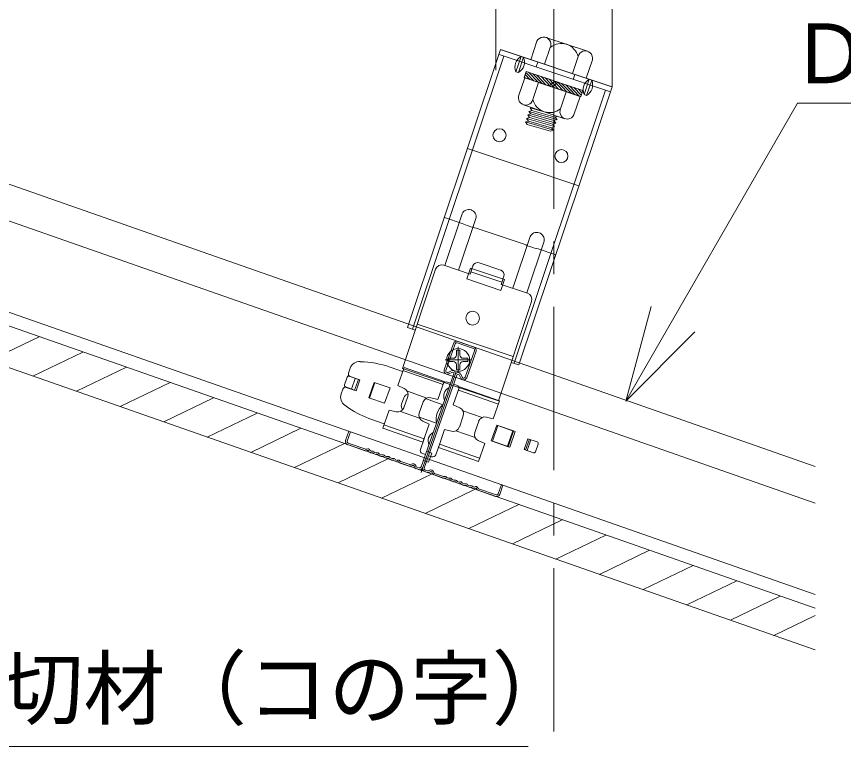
# Model space of a CAD drawing. Units: millimetres, scale not verified. Extents: x -2077 to 2023, y -1433 to 1417.
# Drawn here: x 1143 to 1396.2, y 647 to 870.5 of the extents above; entities that cross this region are included whole.
import ezdxf
from ezdxf.enums import TextEntityAlignment as Align

# ---------------------------------------------------------------- set-up
doc = ezdxf.new("R2010")
doc.units = ezdxf.units.MM
doc.header["$LTSCALE"] = 10
doc.linetypes.add('CHAIN1', pattern=[8, 5, -1, 1, -1])
doc.layers.add('1-0_断面', color=7, linetype='Continuous', lineweight=9)
doc.layers.add('1-2_文字', color=7, linetype='Continuous', lineweight=9)
doc.styles.add('ＭＳ ゴシック', font='')
doc.styles.get('ＭＳ ゴシック').set_extended_font_data('MS Gothic')

msp = doc.modelspace()

# ---------------------------------------------------------------- linework, layer by layer
at = {"layer": '1-0_断面', "color": 4, "linetype": 'CHAIN1'}
msp.add_line((1307.57, 651.62), (1307.57, 1009.92), dxfattribs=at)
at = {"layer": '1-0_断面'}
for p, q in [((1307.57, 945.37), (1307.57, 822.82)), ((1289.76, 854.14), (1289.76, 896.31)), ((1325.39, 848.99), (1325.39, 896.31)), ((1317.86, 859.9), (1305.13, 864.16)), ((1302.37, 862.96), (1300.49, 857.32)), ((1306.46, 861.09), (1304.73, 855.91)), ((1291.25, 860.42), (1262.73, 775.27)), ((1324.88, 847.47), (1290.75, 858.9)), ((1325.39, 848.99), (1291.25, 860.42)), ((1325.29, 849.02), (1291.36, 860.39)), ((1292.26, 858.4), (1264.25, 774.76)), ((1295.94, 853.64), (1297.51, 858.32)), ((1302.63, 856.61), (1302.12, 855.09)), ((1314.95, 858.25), (1313.21, 853.07)), ((1319.34, 857.28), (1317.46, 851.65)), ((1298.44, 851.83), (1299.07, 853.71)), ((1301.43, 850.82), (1298.98, 853.44)), ((1316.41, 847.91), (1299.07, 853.71)), ((1302.69, 850.4), (1299.82, 853.46)), ((1043.52, 853.16), (1387.57, 732.74)), ((1296.74, 846.13), (1298.63, 851.76)), ((1315.78, 846.02), (1298.44, 851.83)), ((1298.91, 851.67), (1298.52, 852.08)), ((1315.59, 846.09), (1298.63, 851.76)), ((1300.17, 851.25), (1298.75, 852.76)), ((1303.96, 849.98), (1301.09, 853.04)), ((1305.22, 849.56), (1302.35, 852.61)), ((1306.48, 849.14), (1303.61, 852.19)), ((1307.75, 848.71), (1304.87, 851.77)), ((1309.01, 848.29), (1306.14, 851.35)), ((1310.27, 847.87), (1307.4, 850.92)), ((1314.01, 852.8), (1313.5, 851.28)), ((1316.8, 846.65), (1318.37, 851.34)), ((1317.56, 846.39), (1319.13, 851.08)), ((1325.39, 848.99), (1296.87, 763.84)), ((1301.13, 845.16), (1302.87, 850.34)), ((1307.81, 850.79), (1306.09, 849.27)), ((1308.75, 850.47), (1307.03, 848.95)), ((1311.53, 847.45), (1308.66, 850.5)), ((1312.8, 847.02), (1309.93, 850.08)), ((1314.06, 846.6), (1311.19, 849.66)), ((1315.32, 846.18), (1312.45, 849.23)), ((1315.93, 846.45), (1313.71, 848.81)), ((1316.15, 847.13), (1314.98, 848.39)), ((1323.36, 847.98), (1295.35, 764.35)), ((1309.62, 842.32), (1311.35, 847.51)), ((1313.71, 840.45), (1315.59, 846.09)), ((1315.78, 846.02), (1316.41, 847.91)), ((1316.38, 847.81), (1316.24, 847.97)), ((1310.95, 839.25), (1298.23, 843.51)), ((1040.02, 843.16), (1387.57, 721.51)), ((1299.91, 841.5), (1300.85, 841.79)), ((1299.91, 841.5), (1300.48, 840.71)), ((1299.91, 841.5), (1308.51, 839.01)), ((1300.27, 842.58), (1300.65, 842.7)), ((1300.27, 842.58), (1305.75, 841)), ((1300.27, 842.58), (1300.85, 841.79)), ((1300.85, 841.79), (1307.92, 839.74)), ((1298.82, 838.25), (1299.76, 838.54)), ((1298.82, 838.25), (1299.4, 837.46)), ((1298.82, 838.25), (1307.42, 835.75)), ((1299.18, 839.33), (1300.12, 839.63)), ((1299.18, 839.33), (1299.76, 838.54)), ((1299.18, 839.33), (1307.78, 836.84)), ((1299.55, 840.42), (1300.48, 840.71)), ((1299.55, 840.42), (1300.12, 839.63)), ((1299.55, 840.42), (1308.15, 837.92)), ((1299.76, 838.54), (1306.83, 836.49)), ((1300.12, 839.63), (1307.19, 837.57)), ((1300.48, 840.71), (1307.55, 838.66)), ((1308.51, 839.01), (1307.55, 838.66)), ((1308.15, 837.92), (1307.55, 838.66)), ((1308.67, 840.02), (1307.92, 839.74)), ((1308.51, 839.01), (1307.92, 839.74)), ((1299.4, 837.46), (1306.47, 835.41)), ((1307.42, 835.75), (1306.47, 835.41)), ((1307.78, 836.84), (1306.83, 836.49)), ((1307.42, 835.75), (1306.83, 836.49)), ((1308.15, 837.92), (1307.19, 837.57)), ((1307.78, 836.84), (1307.19, 837.57)), ((1315.23, 818.64), (1281.09, 830.08)), ((1029.83, 814.51), (1387.57, 689.3)), ((1279.48, 807.17), (1274.03, 809)), ((1279.42, 810.13), (1274.12, 794.3)), ((1283.68, 808.7), (1278.38, 792.88)), ((1283.75, 805.74), (1298.45, 800.82)), ((1021.56, 804.69), (1387.57, 676.59)), ((1387.57, 693.54), (1070.59, 804.49)), ((1300.28, 803.14), (1294.98, 787.32)), ((1304.54, 801.71), (1299.24, 785.89)), ((1302.71, 799.39), (1308.16, 797.56)), ((1271.35, 793.12), (1261.16, 762.72)), ((1273.88, 794.38), (1281.94, 791.68)), ((1282.77, 794.16), (1281.94, 791.68)), ((1291.31, 792.88), (1284.67, 795.11)), ((1291.65, 789.18), (1282.17, 792.36)), ((1292.25, 790.99), (1291.42, 788.51)), ((1299.48, 785.81), (1291.42, 788.51)), ((1300.74, 783.28), (1290.56, 752.87)), ((1265.1, 774.48), (1262.73, 775.27)), ((1295.1, 766.43), (1265.7, 776.28)), ((1134.67, 765.1), (1149.96, 772.47)), ((1276.82, 770.45), (1273.98, 762.33)), ((1274.45, 762.17), (1277.29, 770.28)), ((1277.93, 770.59), (1282.93, 768.84)), ((1278.09, 771.06), (1283.09, 769.31)), ((1148.02, 760.43), (1163.31, 767.79)), ((1277.74, 766.88), (1277.74, 768.33)), ((1278.24, 761.38), (1278.24, 769.38)), ((1278.74, 766.88), (1278.74, 768.33)), ((1280.39, 760.08), (1283.24, 768.2)), ((1283.71, 768.04), (1280.87, 759.92)), ((1274.24, 765.38), (1282.24, 765.38)), ((1275.28, 765.88), (1276.74, 765.88)), ((1275.28, 764.88), (1276.74, 764.88)), ((1279.74, 765.88), (1281.2, 765.88)), ((1279.74, 764.88), (1281.2, 764.88)), ((1161.37, 755.76), (1176.66, 763.12)), ((1245.19, 762.87), (1244.66, 761.36)), ((1257.38, 763.16), (1261.24, 761.81)), ((1259.75, 757.56), (1261.68, 763.07)), ((1290.56, 752.87), (1261.16, 762.72)), ((1273.95, 758.77), (1261.68, 763.07)), ((1277.74, 762.42), (1277.74, 763.88)), ((1278.74, 762.42), (1278.74, 763.88)), ((1296.87, 763.84), (1294.5, 764.63)), ((1244.21, 760.09), (1243.39, 757.73)), ((1244.85, 760.39), (1247.68, 759.4)), ((1245.15, 760.34), (1248.17, 759.28)), ((1246.74, 759.73), (1245.58, 756.43)), ((1273.61, 757.8), (1261.34, 762.09)), ((1276.87, 761.07), (1266.91, 732.6)), ((1277.35, 760.91), (1267.38, 732.43)), ((1277.82, 760.74), (1267.85, 732.27)), ((1275.16, 761.56), (1276.11, 762.02)), ((1275.35, 761.1), (1276.32, 761.57)), ((1279.02, 759.82), (1278.56, 760.78)), ((1279.46, 760.05), (1279.01, 761)), ((1174.72, 751.09), (1190.01, 758.45)), ((1247.68, 759.4), (1246.53, 756.1)), ((1248.17, 759.28), (1246.98, 755.89)), ((1252.55, 758.49), (1250.9, 753.77)), ((1252.65, 758.46), (1251, 753.74)), ((1252.76, 758.42), (1251.11, 753.7)), ((1257.37, 756.81), (1252.55, 758.49)), ((1259.75, 757.56), (1261.74, 756.66)), ((1272.02, 753.27), (1273.95, 758.77)), ((1274.95, 758.6), (1275.89, 758.27)), ((1277.78, 757.61), (1276.84, 757.94)), ((1242.41, 754.94), (1242.94, 756.45)), ((1243.69, 757.09), (1246.53, 756.1)), ((1243.96, 756.94), (1246.98, 755.89)), ((1268.6, 753.7), (1262.69, 755.76)), ((1276.74, 751.62), (1278.67, 757.12)), ((1278.33, 756.15), (1290.6, 751.85)), ((1278.67, 757.12), (1290.94, 752.82)), ((1188.06, 746.42), (1203.35, 753.78)), ((1261.59, 753.74), (1260.93, 751.85)), ((1262.81, 754.18), (1261.61, 750.75)), ((1267.53, 752.53), (1266.33, 749.1)), ((1268.28, 753.52), (1273.58, 751.66)), ((1272.02, 753.27), (1269.91, 753.81)), ((1289.01, 747.32), (1290.94, 752.82)), ((1243.56, 751.47), (1244.77, 750.64)), ((1257.11, 750.01), (1255.18, 744.51)), ((1257.11, 750.01), (1259.22, 749.47)), ((1266.44, 747.51), (1260.53, 749.58)), ((1276.74, 751.62), (1278.73, 750.72)), ((1279.68, 749.82), (1285.59, 747.75)), ((1201.41, 741.74), (1216.7, 749.11)), ((1251.77, 747.11), (1255.62, 745.76)), ((1266.3, 747.85), (1271.6, 746)), ((1279.8, 748.23), (1278.6, 744.8)), ((1289.01, 747.32), (1286.9, 747.86)), ((1267.79, 741.19), (1255.52, 745.48)), ((1269.38, 745.72), (1267.39, 746.61)), ((1269.38, 745.72), (1267.45, 740.21)), ((1284.52, 746.58), (1283.31, 743.15)), ((1214.76, 737.07), (1230.05, 744.43)), ((1243.78, 740.69), (1244.77, 743.52)), ((1245.24, 743.36), (1244.25, 740.53)), ((1244.77, 743.52), (1245.24, 743.36)), ((1267.45, 740.21), (1255.18, 744.51)), ((1274.1, 744.06), (1272.17, 738.56)), ((1274.1, 744.06), (1276.21, 743.53)), ((1277.52, 743.64), (1283.43, 741.57)), ((1295.01, 743.63), (1293.36, 738.91)), ((1228.11, 732.4), (1243.4, 739.76)), ((1244.56, 739.89), (1249.97, 738)), ((1267.89, 741.47), (1266.67, 737.98)), ((1272.61, 739.82), (1271.39, 736.32)), ((1272.51, 739.53), (1284.78, 735.24)), ((1299.59, 741.23), (1298.44, 737.93)), ((1300.07, 741.07), (1298.91, 737.76)), ((1300.54, 740.9), (1299.38, 737.6)), ((1302.43, 740.24), (1299.59, 741.23)), ((1302.73, 739.6), (1301.91, 737.25)), ((1244.4, 739.42), (1249.8, 737.52)), ((1250.29, 738.09), (1250.12, 738)), ((1250.51, 737.64), (1250.34, 737.55)), ((1250.78, 737.54), (1250.86, 737.37)), ((1251.31, 737.59), (1251.23, 737.76)), ((1251.41, 736.96), (1251.26, 737.01)), ((1251.58, 737.43), (1251.43, 737.49)), ((1252.65, 737.06), (1253.18, 736.87)), ((1268.59, 737.41), (1270.2, 736.85)), ((1272.17, 738.56), (1284.44, 734.27)), ((1301.27, 736.94), (1298.44, 737.93)), ((1241.46, 727.73), (1256.75, 735.09)), ((1252.48, 736.59), (1253.02, 736.4)), ((1254.62, 735.84), (1254.08, 736.02)), ((1254.25, 736.5), (1254.79, 736.31)), ((1256.23, 735.28), (1255.69, 735.46)), ((1255.85, 735.94), (1256.39, 735.75)), ((1257.29, 734.9), (1257.83, 734.71)), ((1257.46, 735.37), (1258, 735.19)), ((1259.06, 734.81), (1259.6, 734.62)), ((1267.28, 736.7), (1268.23, 736.37)), ((1270.12, 735.71), (1269.17, 736.04)), ((1259.44, 734.15), (1258.9, 734.34)), ((1260.5, 733.78), (1263.21, 732.83)), ((1263.39, 733.3), (1260.67, 734.25)), ((1263.73, 733.33), (1263.93, 733.46)), ((1264.19, 733.03), (1263.98, 732.9)), ((1264.77, 732.82), (1264.85, 732.6)), ((1265.32, 732.77), (1265.24, 733)), ((1265.4, 732.07), (1266.1, 731.82)), ((1266.27, 732.29), (1265.56, 732.54)), ((1267.33, 732.43), (1266.88, 730.93)), ((1254.81, 723.06), (1270.1, 730.42)), ((1266.1, 731.82), (1267.99, 731.16)), ((1268.7, 730.91), (1267.99, 731.16)), ((1268.16, 731.63), (1268.86, 731.38)), ((1269.2, 731.42), (1269.41, 731.54)), ((1269.66, 731.11), (1269.46, 730.99)), ((1270.24, 730.91), (1270.33, 730.68)), ((1270.8, 730.86), (1270.71, 731.08)), ((1273.59, 729.2), (1270.88, 730.14)), ((1271.04, 730.62), (1273.76, 729.67)), ((1274.66, 728.82), (1275.2, 728.64)), ((1275.36, 729.11), (1274.83, 729.3)), ((1276.27, 728.26), (1276.8, 728.07)), ((1276.97, 728.55), (1276.43, 728.73)), ((1277.87, 727.7), (1278.41, 727.51)), ((1278.57, 727.98), (1278.04, 728.17)), ((1279.47, 727.14), (1280.01, 726.95)), ((1280.18, 727.42), (1279.64, 727.61)), ((1281.78, 726.86), (1281.24, 727.05)), ((1291.49, 727.17), (1290.5, 724.34)), ((1290.97, 724.17), (1291.97, 727)), ((1291.97, 727), (1291.49, 727.17)), ((1268.15, 718.38), (1283.44, 725.75)), ((1281.08, 726.58), (1281.62, 726.39)), ((1282.68, 726.02), (1282.84, 725.96)), ((1282.85, 726.49), (1283, 726.43)), ((1283.15, 726.44), (1283.33, 726.53)), ((1283.54, 726.08), (1283.37, 725.99)), ((1283.81, 725.98), (1283.9, 725.81)), ((1284.26, 726.2), (1284.35, 726.03)), ((1289.7, 723.56), (1284.3, 725.45)), ((1289.87, 724.03), (1284.46, 725.92)), ((1281.5, 713.71), (1296.79, 721.07)), ((1294.85, 709.04), (1310.14, 716.4)), ((1308.2, 704.37), (1323.49, 711.73)), ((1321.55, 699.7), (1336.84, 707.06)), ((1334.89, 695.02), (1350.18, 702.39)), ((1348.24, 690.35), (1363.53, 697.71)), ((1361.59, 685.68), (1376.88, 693.04)), ((1374.94, 681.01), (1387.57, 687.09)), ((1374.94, 681.01), (1387.57, 687.09))]:
    msp.add_line(p, q, dxfattribs=at)
for points in [[(1296.7, 853.38), (1295.94, 853.64), (1297.51, 858.32), (1298.27, 858.07)], [(1296.7, 853.38), (1298.27, 858.07), (1296.7, 853.38)], [(1250.9, 753.77), (1255.72, 752.09), (1257.37, 756.81)], [(1293.55, 738.79), (1294.02, 738.63), (1295.71, 743.44), (1295.23, 743.61)], [(1284.44, 734.27), (1286.37, 739.77), (1284.38, 740.67)], [(1267.6, 734.58), (1269.2, 734.02), (1270.2, 736.85)]]:
    msp.add_lwpolyline(points, dxfattribs=at)
for points in [[(1318.37, 851.34), (1316.8, 846.65), (1317.56, 846.39), (1319.13, 851.08)], [(1291.34, 786.68), (1280.9, 790.17), (1282.02, 793.49), (1292.45, 790)], [(1293.55, 738.79), (1288.36, 740.61), (1290.04, 745.42), (1295.23, 743.61)], [(1293.57, 738.84), (1288.75, 740.53), (1290.4, 745.24), (1295.22, 743.56)]]:
    msp.add_lwpolyline(points, close=True, dxfattribs=at)
for centre, radius in [((1290.9, 834.17), 2), ((1309.86, 827.82), 2), ((1282.68, 778.16), 2.1), ((1278.24, 765.38), 3.5)]:
    msp.add_circle(centre, radius, dxfattribs=at)
for centre, radius, start, end in [((1304.42, 862.02), 2.25, 335.4756, 155.4759), ((1309.82, 857.03), 5.27, 13.392, 129.6104), ((1317.14, 857.77), 2.25, 347.5264, 167.5268), ((1299.39, 855.09), 3.75, 120.1559, 202.8065), ((1294.82, 856.62), 3.75, 300.1559, 22.8065), ((1320.25, 848.1), 3.75, 120.1559, 202.8065), ((1315.68, 849.63), 3.75, 300.1559, 22.8065), ((1298.94, 845.65), 2.25, 167.5264, 347.5268), ((1306.26, 846.38), 5.27, 193.392, 309.6104), ((1311.66, 841.39), 2.25, 155.4756, 335.4759), ((1281.47, 809.16), 2.27, 348.2141, 154.7483), ((1286.97, 822.44), 17, 243.8773, 259.0851), ((1302.33, 802.17), 2.27, 348.2141, 154.7483), ((1305.93, 816.09), 17, 243.8773, 259.0851), ((1284.19, 793.69), 1.5, 71.4812, 161.4812), ((1273.24, 792.49), 2, 71.4812, 161.4812), ((1290.83, 791.46), 1.5, 341.4812, 71.4812), ((1298.85, 783.91), 2, 341.4812, 71.4812), ((1277.76, 770.12), 1, 70.71, 160.7099), ((1277.76, 770.12), 0.5, 70.71, 160.7099), ((1278.24, 765.38), 3, 80.4059, 99.5941), ((1282.76, 768.37), 0.5, 340.7099, 70.71), ((1282.76, 768.37), 1, 340.7099, 70.71), ((1248.02, 761.88), 3, 85.71, 160.7099), ((1247.47, 734.84), 30, 70.71, 88.5263), ((1278.24, 765.38), 3, 170.4059, 189.5941), ((1276.74, 766.88), 1, 270, 0), ((1276.74, 763.88), 1, 0, 90), ((1279.74, 766.88), 1, 180, 270), ((1279.74, 763.88), 1, 90, 180), ((1278.24, 765.38), 3, 350.4059, 9.5941), ((1274.92, 762), 1, 160.7099, 295.7099), ((1278.24, 765.38), 3, 260.4059, 279.5941), ((1244.69, 759.92), 0.5, 70.71, 160.7099), ((1245.41, 761.1), 0.8, 160.7099, 250.7099), ((1274.92, 762), 0.5, 160.7099, 298.5579), ((1276.5, 761.21), 0.9, 340.7099, 115.71), ((1276.5, 761.21), 0.4, 340.7099, 115.71), ((1278.19, 760.61), 0.9, 25.7099, 160.7099), ((1278.19, 760.61), 0.4, 25.7099, 160.7099), ((1279.92, 760.25), 1, 205.7099, 340.7099), ((1279.92, 760.25), 0.5, 202.862, 340.7099), ((1243.86, 757.56), 0.5, 160.7099, 250.7099), ((1274.62, 757.66), 1, 70.71, 160.7099), ((1277.45, 756.67), 1, 340.7099, 70.71), ((1245.25, 753.95), 3, 160.7099, 235.7099), ((1243.7, 756.19), 0.8, 70.71, 160.7099), ((1263.48, 753.08), 2, 106.4867, 160.7099), ((1260.92, 754.84), 2, 340.7099, 65.71), ((1276.72, 754.27), 2.9, 117.1071, 204.3128), ((1269.41, 751.87), 2, 75.71, 160.7099), ((1261.68, 775.43), 30, 235.7099, 250.7099), ((1259.72, 751.41), 2, 255.7099, 340.7099), ((1262.82, 751.19), 2, 160.7099, 214.9332), ((1277.52, 747.1), 6.03, 130.8471, 190.5728), ((1277.91, 748.89), 2, 340.7099, 65.71), ((1268.21, 748.44), 2, 160.7099, 245.7099), ((1286.4, 745.92), 2, 75.71, 160.7099), ((1276.71, 745.46), 2, 255.7099, 340.7099), ((1271.93, 740.59), 2.9, 117.1071, 204.3128), ((1285.2, 742.49), 2, 160.7099, 245.7099), ((1244.73, 740.36), 1, 160.7099, 250.7099), ((1244.73, 740.36), 0.5, 160.7099, 250.7099), ((1302.26, 739.77), 0.5, 340.7099, 70.71), ((1250.03, 738.18), 0.7, 250.7099, 295.7099), ((1250.03, 738.18), 0.2, 250.7099, 295.7099), ((1250.6, 737.46), 0.7, 25.7099, 115.71), ((1250.6, 737.46), 0.2, 25.7099, 115.71), ((1251.49, 737.67), 0.7, 205.7099, 250.7099), ((1251.49, 737.67), 0.2, 205.7099, 250.7099), ((1251.64, 737.62), 0.7, 250.7099, 289.6524), ((1251.64, 737.62), 0.2, 250.7099, 289.6524), ((1251.95, 736.77), 0.7, 31.7675, 109.6524), ((1251.95, 736.77), 0.2, 33.8401, 109.6524), ((1252.71, 737.25), 0.2, 211.7675, 250.7099), ((1267.61, 737.65), 1, 160.7099, 250.7099), ((1301.44, 737.41), 0.5, 250.7099, 340.7099), ((1252.71, 737.25), 0.7, 211.7675, 250.7099), ((1253.25, 737.06), 0.7, 250.7099, 289.6524), ((1253.25, 737.06), 0.2, 250.7099, 289.6524), ((1253.55, 736.21), 0.7, 31.7675, 109.6524), ((1253.55, 736.21), 0.2, 31.7675, 107.5798), ((1254.32, 736.69), 0.7, 211.7675, 250.7099), ((1254.32, 736.69), 0.2, 211.7675, 250.7099), ((1254.85, 736.5), 0.7, 250.7099, 289.6524), ((1254.85, 736.5), 0.2, 250.7099, 289.6524), ((1255.16, 735.65), 0.7, 31.7675, 109.6524), ((1255.16, 735.65), 0.2, 31.7675, 107.5798), ((1255.92, 736.12), 0.7, 211.7675, 250.7099), ((1255.92, 736.12), 0.2, 211.7675, 250.7099), ((1256.46, 735.94), 0.7, 250.7099, 289.6524), ((1256.46, 735.94), 0.2, 250.7099, 289.6524), ((1256.76, 735.09), 0.7, 31.7675, 109.6524), ((1256.76, 735.09), 0.2, 31.7675, 107.5798), ((1257.53, 735.56), 0.7, 211.7675, 250.7099), ((1257.53, 735.56), 0.2, 211.7675, 250.7099), ((1258.06, 735.37), 0.7, 250.7099, 289.6524), ((1258.06, 735.37), 0.2, 250.7099, 289.6524), ((1258.36, 734.53), 0.7, 31.7675, 109.6524), ((1258.36, 734.53), 0.2, 31.7675, 107.5798), ((1259.13, 735), 0.7, 211.7675, 250.7099), ((1259.13, 735), 0.2, 211.7675, 250.7099), ((1259.67, 734.81), 0.2, 250.7099, 289.6524), ((1259.97, 733.97), 0.7, 31.7675, 109.6524), ((1270.45, 736.66), 1, 250.7099, 340.7099), ((1259.67, 734.81), 0.7, 250.7099, 289.6524), ((1259.97, 733.97), 0.2, 31.7675, 107.5798), ((1260.73, 734.44), 0.7, 211.7675, 250.7099), ((1260.73, 734.44), 0.2, 211.7675, 250.7099), ((1263.52, 733.68), 0.9, 250.7099, 300.7099), ((1263.52, 733.68), 0.4, 250.7099, 300.7099), ((1264.39, 732.68), 0.9, 20.7099, 120.71), ((1264.39, 732.68), 0.4, 20.7099, 120.71), ((1265.7, 732.91), 0.9, 200.7099, 250.7099), ((1265.7, 732.91), 0.4, 200.7099, 250.7099), ((1266.43, 732.76), 1, 250.7099, 340.7099), ((1266.43, 732.76), 0.5, 250.7099, 340.7099), ((1268.32, 732.1), 1, 160.7099, 250.7099), ((1268.32, 732.1), 0.5, 160.7099, 250.7099), ((1269, 731.76), 0.9, 250.7099, 300.7099), ((1269, 731.76), 0.4, 250.7099, 300.7099), ((1269.87, 730.77), 0.9, 20.7099, 120.71), ((1269.87, 730.77), 0.4, 20.7099, 120.71), ((1271.17, 731), 0.9, 200.7099, 250.7099), ((1271.17, 731), 0.4, 200.7099, 250.7099), ((1273.82, 729.86), 0.2, 250.7099, 289.6524), ((1274.13, 729.01), 0.7, 31.7675, 109.6524), ((1274.89, 729.48), 0.2, 211.7675, 250.7099), ((1273.82, 729.86), 0.7, 250.7099, 289.6524), ((1274.13, 729.01), 0.2, 33.8401, 109.6524), ((1274.89, 729.48), 0.7, 211.7675, 250.7099), ((1275.43, 729.3), 0.7, 250.7099, 289.6524), ((1275.43, 729.3), 0.2, 250.7099, 289.6524), ((1275.73, 728.45), 0.7, 31.7675, 109.6524), ((1275.73, 728.45), 0.2, 33.8401, 109.6524), ((1276.5, 728.92), 0.7, 211.7675, 250.7099), ((1276.5, 728.92), 0.2, 211.7675, 250.7099), ((1277.03, 728.73), 0.7, 250.7099, 289.6524), ((1277.03, 728.73), 0.2, 250.7099, 289.6524), ((1277.34, 727.89), 0.7, 31.7675, 109.6524), ((1277.34, 727.89), 0.2, 33.8401, 109.6524), ((1278.1, 728.36), 0.7, 211.7675, 250.7099), ((1278.1, 728.36), 0.2, 211.7675, 250.7099), ((1278.64, 728.17), 0.7, 250.7099, 289.6524), ((1278.64, 728.17), 0.2, 250.7099, 289.6524), ((1278.94, 727.33), 0.7, 31.7675, 109.6524), ((1278.94, 727.33), 0.2, 33.8401, 109.6524), ((1279.71, 727.8), 0.7, 211.7675, 250.7099), ((1279.71, 727.8), 0.2, 211.7675, 250.7099), ((1280.24, 727.61), 0.7, 250.7099, 289.6524), ((1280.24, 727.61), 0.2, 250.7099, 289.6524), ((1280.55, 726.76), 0.7, 31.7675, 109.6524), ((1280.55, 726.76), 0.2, 33.8401, 109.6524), ((1281.31, 727.24), 0.7, 211.7675, 250.7099), ((1281.31, 727.24), 0.2, 211.7675, 250.7099), ((1281.85, 727.05), 0.2, 250.7099, 289.6524), ((1282.15, 726.2), 0.7, 31.7675, 109.6524), ((1281.85, 727.05), 0.7, 250.7099, 289.6524), ((1282.15, 726.2), 0.2, 31.7675, 107.5798), ((1282.92, 726.68), 0.7, 211.7675, 250.7099), ((1282.92, 726.68), 0.2, 211.7675, 250.7099), ((1283.07, 726.62), 0.7, 250.7099, 295.7099), ((1283.07, 726.62), 0.2, 250.7099, 295.7099), ((1283.63, 725.9), 0.7, 25.7099, 115.71), ((1283.63, 725.9), 0.2, 25.7099, 115.71), ((1284.53, 726.11), 0.7, 205.7099, 250.7099), ((1284.53, 726.11), 0.2, 205.7099, 250.7099), ((1290.03, 724.5), 0.5, 250.7099, 340.7099), ((1290.03, 724.5), 1, 250.7099, 340.7099)]:
    msp.add_arc(centre, radius, start, end, dxfattribs=at)
at = {"layer": '1-2_文字'}
for p, q in [((1382.2, 843.98), (1506.53, 843.98)), ((1329.55, 752.79), (1350.76, 774.01)), ((1299.7, 646.99), (1111.52, 646.99))]:
    msp.add_line(p, q, dxfattribs=at)
msp.add_lwpolyline([(1382.2, 843.98), (1329.55, 752.79), (1337.31, 781.77)], dxfattribs=at)

# ---------------------------------------------------------------- texts
at = {"layer": '1-2_文字', "style": 'ＭＳ ゴシック'}
for s, p in [('ＤＨメイン', (1379.8, 844.6)), ('見切材（コの字）', (1113.52, 650.11))]:
    msp.add_text(s, height=18.33, dxfattribs=at).set_placement(p, align=Align.BOTTOM_LEFT)

doc.saveas('drawing.dxf')
